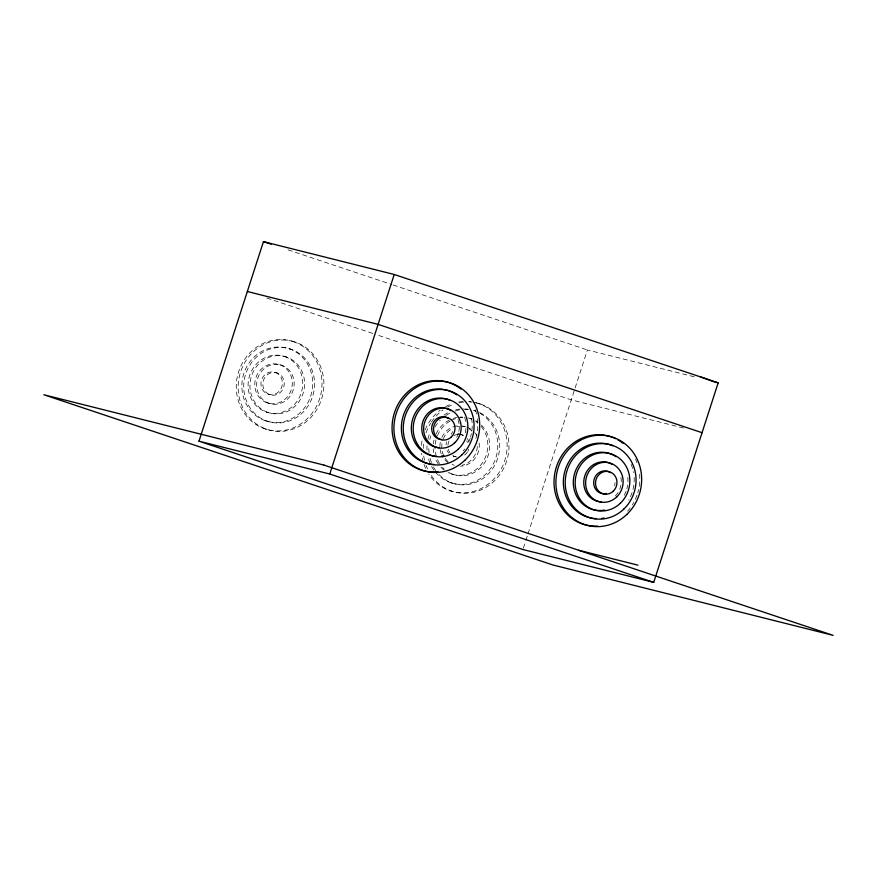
<?xml version="1.0" encoding="UTF-8"?>
<svg xmlns="http://www.w3.org/2000/svg" width="877" height="877" viewBox="0 0 877 877"><rect width="100%" height="100%" fill="white"/><g stroke="black" fill="none" stroke-linecap="round" stroke-linejoin="round"><path stroke-width="0.66" stroke-dasharray="4.38 3.29" d="M523.361 548.213L525.466 541.712M525.882 540.407L527.559 535.2M527.987 533.896L587.393 349.967L696.744 377.428M683.567 428.053L571.278 399.857L376.913 334.85M293.247 341.581A45.889 42.677 -75.9 0 1 307.158 418.778A45.889 42.677 -75.9 0 1 237.02 395.33A45.889 42.677 -75.9 0 1 293.247 341.581L295.11 342.041A45.889 42.677 -75.9 0 1 309.033 419.25A45.889 42.677 -75.9 0 1 238.895 395.801A45.889 42.677 -75.9 0 1 295.11 342.041M288.917 348.695A37.908 35.255 -75.9 0 1 300.416 412.475A37.908 35.255 -75.9 0 1 242.48 393.104A37.908 35.255 -75.9 0 1 288.917 348.695L290.791 349.167A37.908 35.255 -75.9 0 1 302.291 412.946A37.908 35.255 -75.9 0 1 244.343 393.576A37.908 35.255 -75.9 0 1 290.791 349.167M478.349 403.475L480.223 403.946M284.4 356.457A29.259 27.209 -75.9 0 1 293.269 405.678A29.259 27.209 -75.9 0 1 248.553 390.725A29.259 27.209 -75.9 0 1 284.4 356.457L286.264 356.928A29.259 27.209 -75.9 0 1 295.143 406.15A29.259 27.209 -75.9 0 1 250.416 391.197A29.259 27.209 -75.9 0 1 286.264 356.928M474.029 410.6L475.904 411.072A37.908 35.255 -75.9 0 0 472.089 410.041M279.708 364.711A20.083 18.68 -75.9 0 1 285.803 398.509A20.083 18.68 -75.9 0 1 255.097 388.237A20.083 18.68 -75.9 0 1 279.708 364.711L281.572 365.183A20.083 18.68 -75.9 0 1 287.667 398.98A20.083 18.68 -75.9 0 1 256.972 388.708A20.083 18.68 -75.9 0 1 281.572 365.183M275.192 372.429A11.478 10.677 -75.9 0 1 278.678 391.745A11.478 10.677 -75.9 0 1 261.127 385.88A11.478 10.677 -75.9 0 1 275.192 372.429L277.066 372.9A11.478 10.677 -75.9 0 1 280.552 392.216A11.478 10.677 -75.9 0 1 263.001 386.351A11.478 10.677 -75.9 0 1 277.066 372.9M462.179 434.806L460.304 434.334A11.478 10.677 -75.9 0 0 455.689 433.929M268.143 394.277L270.006 394.738M267.364 402.927L269.239 403.398M455.119 456.643L453.256 456.172A11.478 10.677 -75.9 0 0 455.996 456.676M266.422 412.124L268.285 412.596M265.621 420.817L267.496 421.289M451.523 474.029L453.398 474.501M265.04 428.875L266.915 429.346M450.734 482.723L452.609 483.194M450.153 490.78L452.028 491.252M288.062 249.868L391.734 284.532M393.028 284.97L587.393 349.967M266.772 298.016L375.619 334.422M480.059 413.319A37.908 35.255 -75.9 0 1 489.695 469.699A37.908 35.255 -75.9 0 1 435.573 472.297M433.929 470.16A37.908 35.255 -75.9 0 1 430.497 464.251M430.015 463.155A37.908 35.255 -75.9 0 1 427.823 456.193M427.022 450.131A37.908 35.255 -75.9 0 1 427.055 445.187M427.954 439.059A37.908 35.255 -75.9 0 1 430.234 431.999M443.926 415.139A37.908 35.255 -75.9 0 1 449.386 412.037M455.744 409.844A37.908 35.255 -75.9 0 1 463.67 408.901M464.974 408.934A37.908 35.255 -75.9 0 1 467.605 409.153M472.966 402.258A45.889 42.677 -75.9 0 1 501.227 472.539A45.889 42.677 -75.9 0 1 428.667 471.201M427.516 468.888A45.889 42.677 -75.9 0 1 426.047 465.292M424.545 460.261A45.889 42.677 -75.9 0 1 423.613 455.108M423.251 448.465A45.889 42.677 -75.9 0 1 423.799 441.855M426.058 432.81A45.889 42.677 -75.9 0 1 430.662 423.218M431.363 422.122A45.889 42.677 -75.9 0 1 443.104 409.899M447.456 407.158A45.889 42.677 -75.9 0 1 453.256 404.494M459.307 402.751A45.889 42.677 -75.9 0 1 466.783 401.907M469.261 401.929A45.889 42.677 -75.9 0 1 471.727 402.115M475.729 420.752A29.259 27.209 -75.9 0 1 477.757 422.012M481.451 425.093A29.259 27.209 -75.9 0 1 484.301 463.275A29.259 27.209 -75.9 0 1 449.046 472.571M444.2 469.074A29.259 27.209 -75.9 0 1 442.49 467.353M439.541 463.484A29.259 27.209 -75.9 0 1 435.058 446.788M435.233 444.266A29.259 27.209 -75.9 0 1 436.571 438.029M437.448 435.639A29.259 27.209 -75.9 0 1 450.482 420.872M451.567 420.313A29.259 27.209 -75.9 0 1 457.257 418.241M458.43 417.989A29.259 27.209 -75.9 0 1 463.199 417.518M467.923 417.945A29.259 27.209 -75.9 0 1 471.377 418.833L469.502 418.362A29.259 27.209 -75.9 0 1 471.716 419.217M479.566 412.552A37.908 35.255 -75.9 0 1 492.786 468.45A37.908 35.255 -75.9 0 1 438.314 473.777M435.792 470.631A37.908 35.255 -75.9 0 1 432.361 464.722M431.429 462.508A37.908 35.255 -75.9 0 1 429.456 455.47M429.105 453.058A37.908 35.255 -75.9 0 1 428.93 445.659M429.818 439.53A37.908 35.255 -75.9 0 1 430.804 435.946M434.959 426.989A37.908 35.255 -75.9 0 1 440.254 420.258M445.79 415.599A37.908 35.255 -75.9 0 1 453.76 411.477M455.042 411.028A37.908 35.255 -75.9 0 1 462.881 409.471M464.207 409.395A37.908 35.255 -75.9 0 1 470.785 409.8M475.882 421.541A29.259 27.209 -75.9 0 1 477.79 422.988M481.21 426.408A29.259 27.209 -75.9 0 1 482.076 463.319A29.259 27.209 -75.9 0 1 448.235 472.659M444.19 470.149A29.259 27.209 -75.9 0 1 439.826 465.983M438.347 464.043A29.259 27.209 -75.9 0 1 435.902 459.767M433.666 452.631A29.259 27.209 -75.9 0 1 433.227 448.871M433.37 443.795A29.259 27.209 -75.9 0 1 434.016 440.013M436.088 434.005A29.259 27.209 -75.9 0 1 451.929 418.855M453.08 418.439A29.259 27.209 -75.9 0 1 458.945 417.178M460.14 417.09A29.259 27.209 -75.9 0 1 462.519 417.079M475.992 402.773A45.889 42.677 -75.9 0 1 499.002 472.626A45.889 42.677 -75.9 0 1 428.765 474.062M425.652 468.428A45.889 42.677 -75.9 0 1 423.744 463.593M423.35 462.332A45.889 42.677 -75.9 0 1 421.596 453.321M421.486 445.352A45.889 42.677 -75.9 0 1 422.144 440.068M425.137 429.851A45.889 42.677 -75.9 0 1 440.188 410.206M445.593 406.687A45.889 42.677 -75.9 0 1 452.587 403.606M458.671 402.05A45.889 42.677 -75.9 0 1 463.659 401.48M468.625 401.534A45.889 42.677 -75.9 0 1 471.102 401.787M466.685 427.088A20.083 18.68 -75.9 0 1 471.07 429.27M474.72 432.613A20.083 18.68 -75.9 0 1 476.847 435.737M479.138 443.049A20.083 18.68 -75.9 0 1 460.37 466.191M454.352 465.303A20.083 18.68 -75.9 0 1 452.083 464.361M448.037 461.576A20.083 18.68 -75.9 0 1 444.836 457.739M443.619 455.514A20.083 18.68 -75.9 0 1 442.797 440.265M443.236 439.037A20.083 18.68 -75.9 0 1 452.346 428.491M457.005 426.682A20.083 18.68 -75.9 0 1 459.438 426.277M461.894 426.2A20.083 18.68 -75.9 0 1 465.523 426.737M461.17 434.674A11.478 10.677 -75.9 0 1 462.815 435.584M466.805 440.824A11.478 10.677 -75.9 0 1 467.32 442.732M448.662 453.014A11.478 10.677 -75.9 0 1 447.127 450.581M446.086 444.814A11.478 10.677 -75.9 0 1 446.645 441.865M459.438 434.301A11.478 10.677 -75.9 0 1 464.678 436.055M467.353 438.719A11.478 10.677 -75.9 0 1 468.976 442.238M468.778 449.112A11.478 10.677 -75.9 0 1 468.011 450.964M467.518 451.819A11.478 10.677 -75.9 0 1 463.319 455.843M456.939 457.07A11.478 10.677 -75.9 0 1 452.62 455.393M449.956 452.729A11.478 10.677 -75.9 0 1 448.322 449.21M447.95 445.275A11.478 10.677 -75.9 0 1 449.287 440.484M453.979 435.606A11.478 10.677 -75.9 0 1 458.507 434.301M469.195 428.798A20.083 18.68 -75.9 0 1 472.023 431.21M477.362 446.503A20.083 18.68 -75.9 0 1 462.168 465.238M448.103 462.65A20.083 18.68 -75.9 0 1 442.326 456.172M441.252 453.869A20.083 18.68 -75.9 0 1 440.276 442.337M441.887 437.349A20.083 18.68 -75.9 0 1 458.803 425.729M462.453 426.003A20.083 18.68 -75.9 0 1 464.821 426.617M475.433 409.822A45.889 42.677 -75.9 0 1 477.044 416.18M477.439 418.778A45.889 42.677 -75.9 0 1 475.422 439.826M464.624 417.123A29.259 27.209 -75.9 0 1 465.862 423.273M465.928 428.36A29.259 27.209 -75.9 0 1 464.481 435.858M471.596 418.406A37.908 35.255 -75.9 0 1 470.609 436.757M470.247 437.941A37.908 35.255 -75.9 0 1 468.954 441.416M464.733 448.925A37.908 35.255 -75.9 0 1 463.242 450.888M457.926 419.546A20.083 18.68 -75.9 0 1 458.627 432.361M458.254 433.611A20.083 18.68 -75.9 0 1 456.709 437.228M452.532 431.55A11.478 10.677 -75.9 0 1 451.271 434.258M635.507 459.153A45.889 42.677 -75.9 0 1 636.976 462.749M639.563 474.26A45.889 42.677 -75.9 0 1 637.787 492.721M636.976 495.242A45.889 42.677 -75.9 0 1 632.372 504.823M630.135 508.09A45.889 42.677 -75.9 0 1 627.636 511.17M627.833 477.439A29.259 27.209 -75.9 0 1 626.825 488.807M626.046 491.219A29.259 27.209 -75.9 0 1 623.251 496.93M631.144 464.415A37.908 35.255 -75.9 0 1 633.567 472.571M634.137 477.45A37.908 35.255 -75.9 0 1 628.699 500.011M620.938 477.439A20.083 18.68 -75.9 0 1 618.68 491.405M618.033 492.523A20.083 18.68 -75.9 0 1 614.766 496.535M615.073 482.767A11.478 10.677 -75.9 0 1 614.503 485.715"/><path stroke-width="1.32" d="M198.991 441.186L263.451 241.635L394.222 274.479L718.175 382.81L653.716 582.361L522.944 549.517L198.991 441.186L329.774 474.029L653.716 582.361M329.774 474.029L394.222 274.479M712.387 381.352L718.175 382.81M247.336 291.515L378.119 324.369L702.06 432.701M578.623 550.252L637.941 565.15M263.451 241.635L271.223 244.234M700.975 377.055L712.398 381.166M438.029 471.727A45.889 42.677 -75.9 0 1 393.861 414.668A45.889 42.677 -75.9 0 1 461.039 389.092M436.669 456.336A29.259 27.209 -75.9 0 1 412.157 421.048A29.259 27.209 -75.9 0 1 449.868 400.241M443.795 455.634A29.259 27.209 -75.9 0 1 441.438 456.095M434.203 464.481A37.908 35.255 -75.9 0 1 403.343 415.566A37.908 35.255 -75.9 0 1 456.709 394.814M439.158 447.676A20.083 18.68 -75.9 0 1 422.813 421.76A20.083 18.68 -75.9 0 1 451.085 410.765M441.613 439.585A11.478 10.677 -75.9 0 1 432.273 424.764A11.478 10.677 -75.9 0 1 448.432 418.482M597.489 526.101A45.889 42.677 -75.9 0 1 555.042 472.056A45.889 42.677 -75.9 0 1 615.599 438.664M617.825 439.815A45.889 42.677 -75.9 0 1 623.01 443.258M604.593 510.063A29.259 27.209 -75.9 0 1 573.996 475.838A29.259 27.209 -75.9 0 1 616.005 456.731M596.174 518.647A37.908 35.255 -75.9 0 1 564.371 473.152A37.908 35.255 -75.9 0 1 612.88 445.79M604.11 518.022A37.908 35.255 -75.9 0 1 601.479 518.439M601.129 501.841A20.083 18.68 -75.9 0 1 584.597 476.551A20.083 18.68 -75.9 0 1 612.025 464.273M606.391 493.477A11.478 10.677 -75.9 0 1 593.872 480.388A11.478 10.677 -75.9 0 1 610.403 472.648M324.095 465.128L43.85 394.749L552.905 564.985L833.15 635.365L324.095 465.128M461.817 454.933A37.908 35.255 -75.9 0 0 450.318 391.153A37.908 35.255 -75.9 0 0 403.869 435.562A37.908 35.255 -75.9 0 0 461.817 454.933M458.397 449.079A29.259 27.209 -75.9 0 0 449.528 399.857A29.259 27.209 -75.9 0 0 413.681 434.126A29.259 27.209 -75.9 0 0 458.397 449.079M464.821 460.304A45.889 42.677 -75.9 0 0 450.899 383.096A45.889 42.677 -75.9 0 0 394.683 436.845A45.889 42.677 -75.9 0 0 464.821 460.304M451.282 437.02A11.478 10.677 -75.9 0 0 447.796 417.704A11.478 10.677 -75.9 0 0 433.731 431.155A11.478 10.677 -75.9 0 0 451.282 437.02M454.67 442.841A20.083 18.68 -75.9 0 0 448.575 409.055A20.083 18.68 -75.9 0 0 423.964 432.58A20.083 18.68 -75.9 0 0 454.67 442.841M623.788 509.098A37.908 35.255 -75.9 0 0 612.289 445.319A37.908 35.255 -75.9 0 0 565.84 489.728A37.908 35.255 -75.9 0 0 623.788 509.098M620.368 503.245A29.259 27.209 -75.9 0 0 611.499 454.023A29.259 27.209 -75.9 0 0 575.652 488.292A29.259 27.209 -75.9 0 0 620.368 503.245M626.792 514.47A45.889 42.677 -75.9 0 0 612.87 437.261A45.889 42.677 -75.9 0 0 556.654 491.01A45.889 42.677 -75.9 0 0 626.792 514.47M613.253 491.186A11.478 10.677 -75.9 0 0 609.767 471.87A11.478 10.677 -75.9 0 0 595.702 485.321A11.478 10.677 -75.9 0 0 613.253 491.186M616.641 497.007A20.083 18.68 -75.9 0 0 610.545 463.22A20.083 18.68 -75.9 0 0 585.946 486.746A20.083 18.68 -75.9 0 0 616.641 497.007"/></g></svg>
